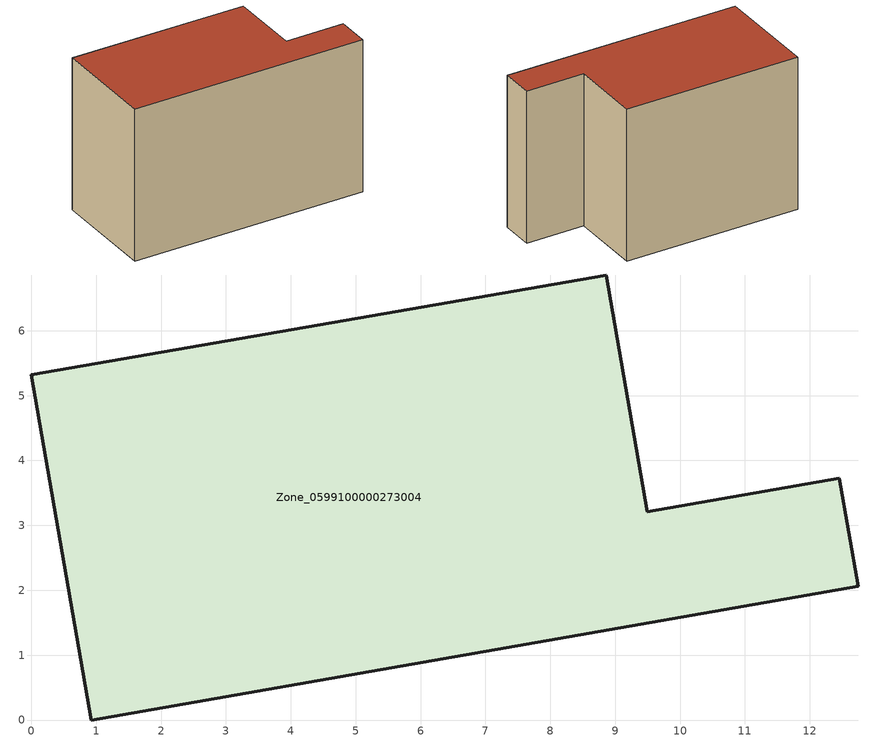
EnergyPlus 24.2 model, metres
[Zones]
Zone_0599100000273004
 floor ground (C_G): 0.92,0 0,5.32 8.86,6.86 9.5,3.21 12.46,3.73 12.74,2.06 z0
 wall outside (C_F): 0.92,0 12.74,2.06 12.46,3.73 9.5,3.21 8.86,6.86 0,5.32 0.92,0 z0:7.88
 roof outside (C_R): 0,5.32 0.92,0 12.74,2.06 12.46,3.73 9.5,3.21 8.86,6.86 z7.88
[BUILDING]
Pand.0599100000273004: North Axis=0; Terrain=City; Loads Convergence Tolerance Value=0.04; Temperature Convergence Tolerance Value=0.4; Solar Distribution=FullExterior; Maximum Number of Warmup Days=25; Minimum Number of Warmup Days=1
[Site:Location]
Rotterdam.The.Hague.AP_ZH_NLD Design_Conditions: Latitude=51.96; Longitude=4.45; Time Zone=1; Elevation=-4.5
[SITE:GROUNDTEMPERATURE:BUILDINGSURFACE]
18, 18, 18, 18, 18, 18, 18, 18, 18, 18, 18, 18
[MATERIAL] Thermal Absorptance=0.9; Solar Absorptance=0.7; Visible Absorptance=0.7
Name | Roughness | Thickness | Conductivity | Density | Specific Heat
G.TI.1992-2005 | MediumSmooth | 0.15 | 0.06 | 540 | 1210
F.TI.1992-2005 | Rough | 0.3 | 0.12 | 1920 | 840
R.TI.1992-2005 | MediumRough | 0.2 | 0.08 | 1500 | 1000
[CONSTRUCTION]
C_G: G.TI.1992-2005
C_F: F.TI.1992-2005
C_R: R.TI.1992-2005
[ZONE]
Zone_0599100000273004: Type=1; Multiplier=1; Ceiling Height=Autocalculate; Volume=Autocalculate; Floor Area=autocalculate; Part of Total Floor Area=Yes
[ZONEINFILTRATION:DESIGNFLOWRATE]
Infil_Zone_0599100000273004: Zone or ZoneList or Space or SpaceList=Zone_0599100000273004; Schedule=AlwaysOn; Design Flow Rate Calculation Method=Flow/Area; Flow Rate per Floor Area=0.0015; Constant Term Coefficient=1; Temperature Term Coefficient=0; Velocity Term Coefficient=0; Velocity Squared Term Coefficient=0
[HVACTEMPLATE:ZONE:IDEALLOADSAIRSYSTEM]
Zone_0599100000273004: Maximum Heating Supply Air Temperature=50; Minimum Cooling Supply Air Temperature=13; Maximum Heating Supply Air Humidity Ratio=0.0156; Minimum Cooling Supply Air Humidity Ratio=0.0077; Heating Limit=NoLimit; Cooling Limit=NoLimit; Dehumidification Control Type=ConstantSensibleHeatRatio; Cooling Sensible Heat Ratio=0.7; Dehumidification Setpoint=60; Humidification Control Type=None; Humidification Setpoint=30; Outdoor Air Method=None; Outdoor Air Flow Rate per Person=0.00944; Outdoor Air Flow Rate per Zone Floor Area=0; Outdoor Air Flow Rate per Zone=0; Demand Controlled Ventilation Type=None; Outdoor Air Economizer Type=NoEconomizer; Heat Recovery Type=None; Sensible Heat Recovery Effectiveness=0.7; Latent Heat Recovery Effectiveness=0.65
[ZONECONTROL:THERMOSTAT]
ThermostatControl_Zone_0599100000273004: Zone or ZoneList=Zone_0599100000273004; Control Type Schedule=DualSetpointControlType; Control 1=Thermostat_Zone_0599100000273004; Temperature Difference Between Cutout And Setpoint=0
[THERMOSTATSETPOINT:DUALSETPOINT]
Thermostat_Zone_0599100000273004: Heating Setpoint Temperature Schedule=HeatingSetpoint_Zone_0599100000273004; Cooling Setpoint Temperature Schedule=CoolingSetpoint_Zone_0599100000273004
[SCHEDULE:COMPACT]
HeatingSetpoint_Zone_0599100000273004: Through: 12/31, For: AllDays, Until: 24:00, 21
CoolingSetpoint_Zone_0599100000273004: Through: 12/31, For: AllDays, Until: 24:00, 24
DualSetpointControlType: Through: 12/31, For: AllDays, Until: 24:00, 4
AlwaysOn: Through: 12/31, For: AllDays, Until: 24:00, 1
